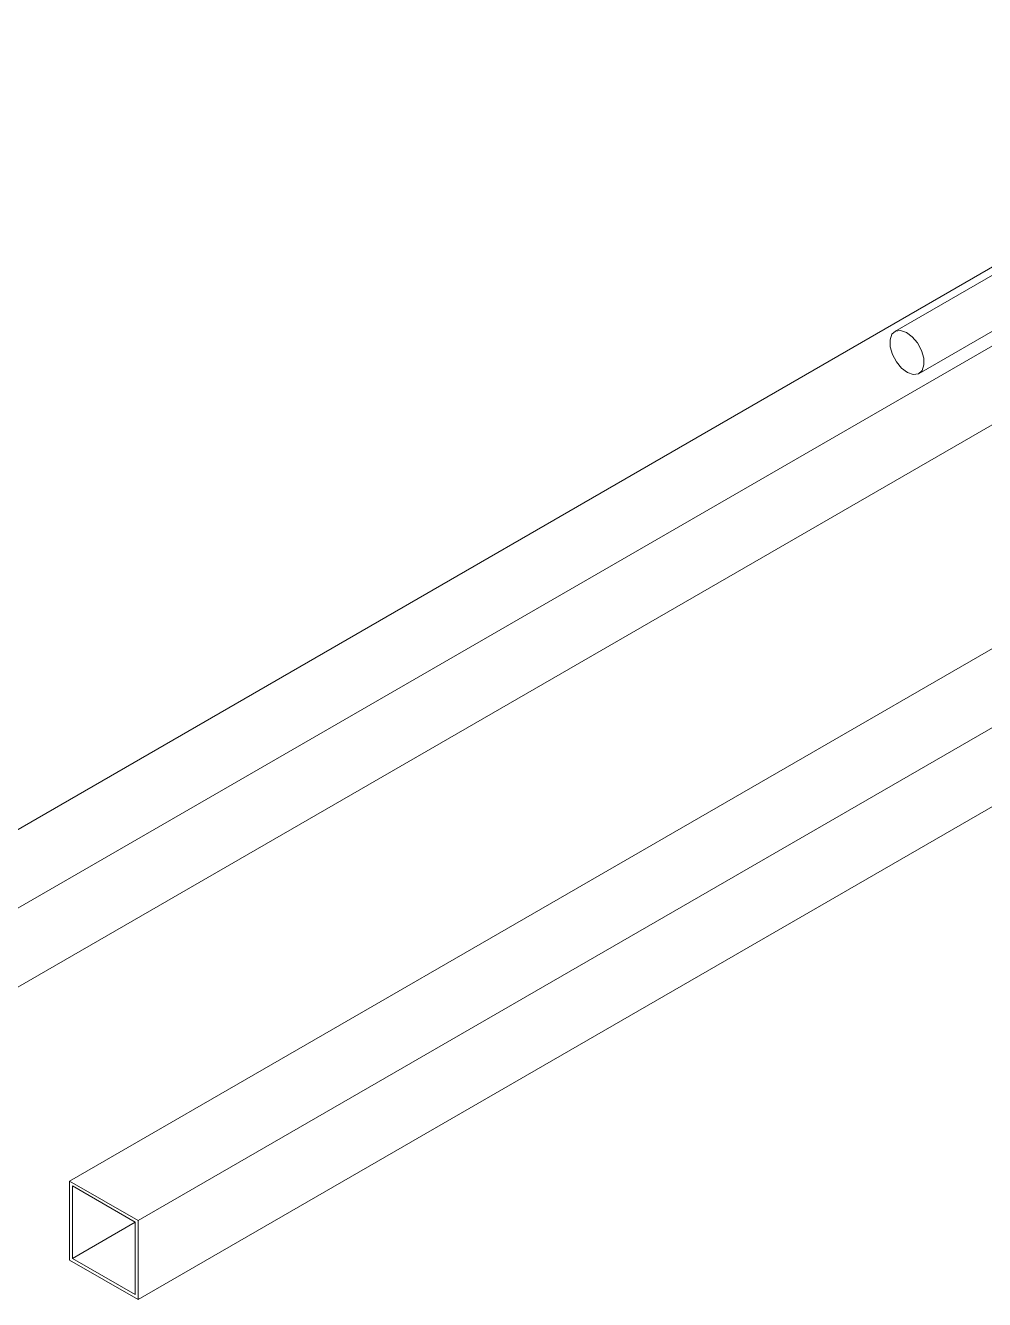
# Model space of a CAD drawing. Header units: millimetres. Extents: x 0 to 1189, y 0 to 841.
# Drawn here: x 277.31 to 301.1, y 717.97 to 749.58 of the extents above; entities that cross this region are included whole.
import ezdxf

# ---------------------------------------------------------------- set-up
doc = ezdxf.new("R2010")
doc.units = ezdxf.units.MM

msp = doc.modelspace()

# ---------------------------------------------------------------- linework, layer by layer
at = {"color": 7, "linetype": 'Continuous', "lineweight": 15}
for p, q in [((312.022, 749.582), (298.872, 741.991)), ((270.202, 725.646), (310.025, 748.636)), ((299.472, 740.951), (312.774, 748.63)), ((271.899, 722.706), (316.023, 748.179)), ((271.899, 724.666), (312.416, 748.056)), ((278.404, 720.911), (320.831, 745.403)), ((280.101, 717.971), (326.506, 744.76)), ((280.101, 719.931), (322.528, 744.423)), ((278.404, 720.911), (280.101, 719.931)), ((278.404, 718.951), (278.404, 720.911)), ((278.475, 720.788), (280.031, 719.89)), ((278.475, 718.992), (278.475, 720.788)), ((280.031, 719.89), (278.475, 718.992)), ((280.031, 719.89), (280.031, 718.094)), ((280.101, 719.931), (280.101, 717.971)), ((280.101, 717.971), (278.404, 718.951)), ((280.031, 718.094), (278.475, 718.992))]:
    msp.add_line(p, q, dxfattribs=at)
at = {"color": 7, "linetype": 'Continuous', "lineweight": 15, "flags": 128}
msp.add_lwpolyline([(299.16, 741.968), (299.015, 742.017), (298.89, 742), (298.799, 741.919), (298.752, 741.784), (298.757, 741.611), (298.811, 741.422), (298.909, 741.238), (299.039, 741.083), (299.185, 740.974), (299.329, 740.925), (299.455, 740.942), (299.546, 741.023), (299.592, 741.158), (299.588, 741.331), (299.533, 741.52), (299.435, 741.704), (299.305, 741.859), (299.16, 741.968)], dxfattribs=at)

doc.saveas('drawing.dxf')
